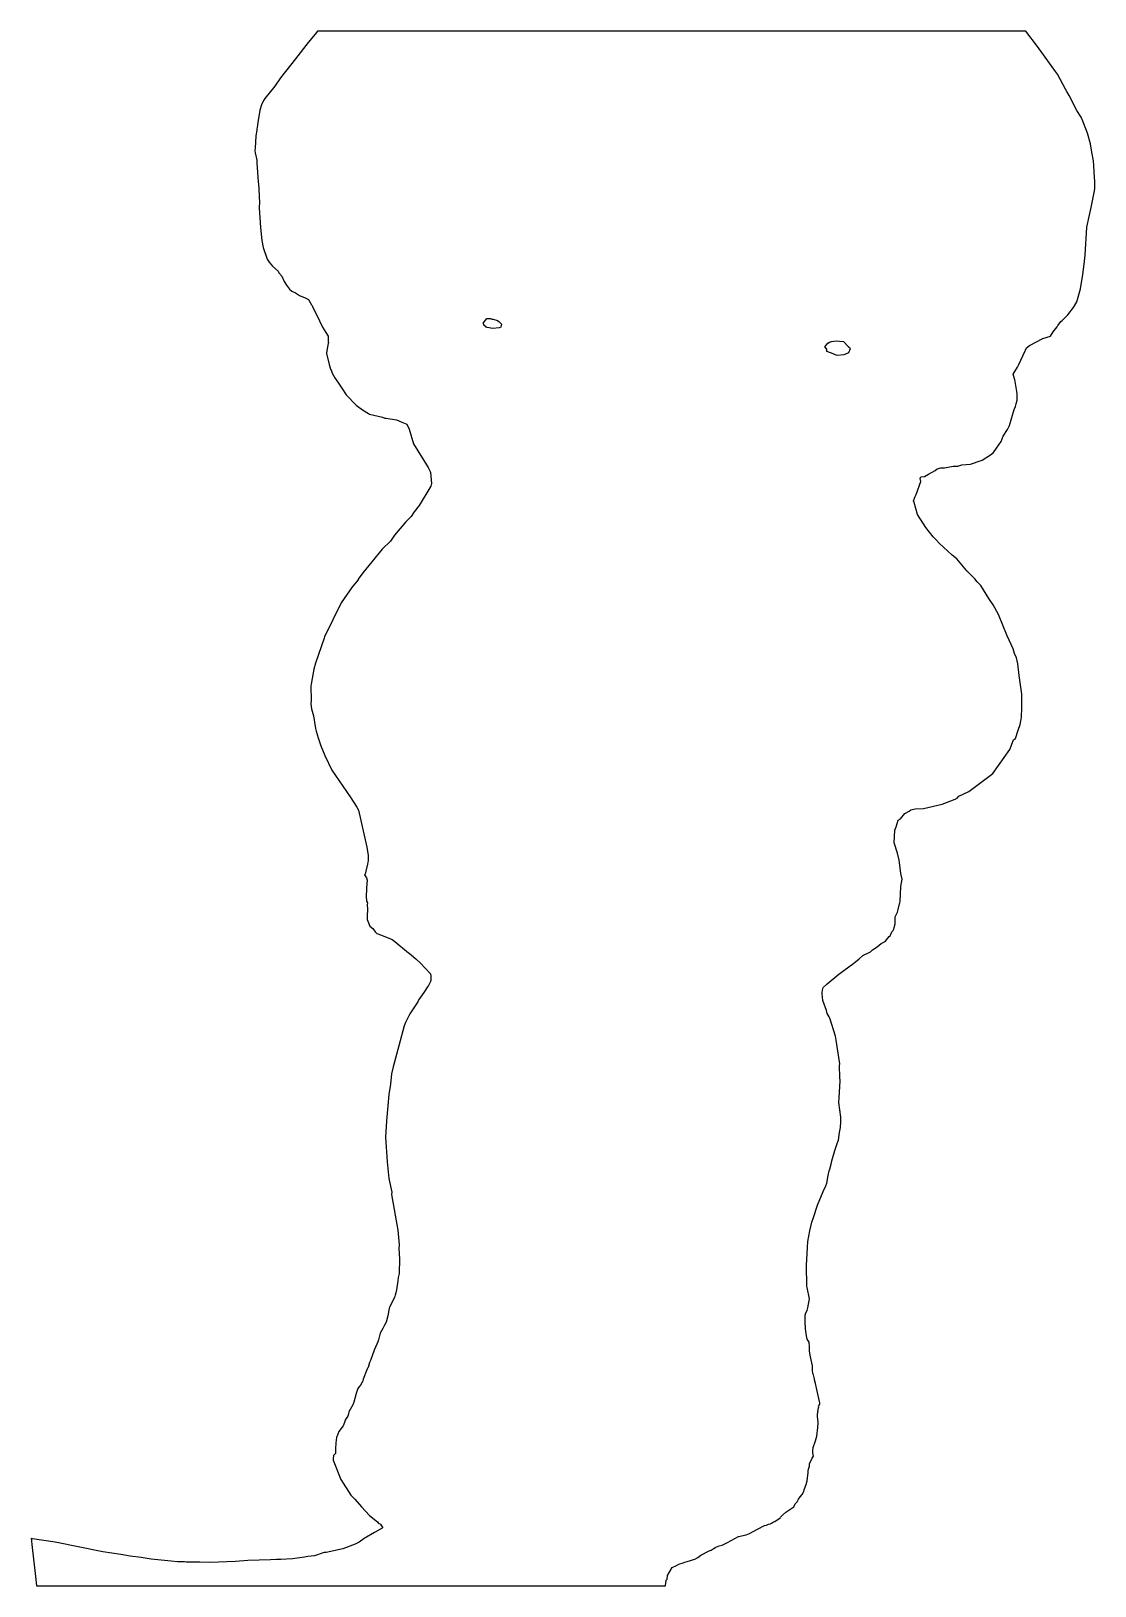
# Model space of a CAD drawing. Extents: x 13 to 136, y 0 to 179.
import ezdxf

# ---------------------------------------------------------------- set-up
doc = ezdxf.new("R2010")
doc.units = 0
doc.layers.add('28_84000', color=7, linetype='CONTINUOUS')

msp = doc.modelspace()

# ---------------------------------------------------------------- linework, layer by layer
at = {"layer": '28_84000', "color": 5}
for points in [[(109.29401, 179.28601), (46.501, 179.28801), (46.213, 178.92001), (45.42, 177.96901), (43.98, 176.093), (42.246, 173.88802), (41.571, 172.93901), (40.433, 171.50801), (40.314, 171.332), (40.157, 171.048), (40.05, 170.76801), (39.854, 170.15401), (39.614, 168.74701), (39.544, 168.16301), (39.517, 168.01701), (39.507, 167.88), (39.393, 167.19901), (39.297, 165.77301), (39.286, 165.49001), (39.324, 165.242), (39.497, 164.399), (39.502, 164.05101), (39.653, 161.927), (39.749, 161.20401), (39.772, 160.10001), (39.806, 159.60101), (39.786, 158.91701), (39.942, 156.63901), (40.086, 155.15001), (40.251, 154.32901), (40.693, 152.983), (40.93, 152.65601), (41.323, 152.19901), (41.953, 151.59001), (42.058, 151.40001), (42.385, 151.04501), (42.641, 150.41301), (42.916, 149.97401), (43.252, 149.54601), (43.55, 149.29601), (43.962, 149.10501), (44.432, 148.79401), (45.082, 148.55), (45.471, 148.33601), (45.485, 148.26701), (45.807, 147.71901), (45.865, 147.66301), (45.961, 147.412), (46.377, 146.61101), (47.092, 145.16501), (47.443, 144.51601), (47.727, 144.119), (47.742, 143.46301), (47.767, 143.408), (47.765, 143.382), (47.727, 143.25), (47.575, 142.457), (47.533, 142.11301), (47.862, 140.84601), (47.985, 140.306), (48.099, 140.095), (48.202, 139.83601), (48.488, 139.306), (49.071, 138.46201), (49.287, 138.10101), (49.814, 137.356), (50.939, 136.147), (51.675, 135.63501), (52.372, 135.186), (52.496, 135.13301), (54.008, 134.763), (54.265, 134.64401), (54.415, 134.63901), (55.608, 134.46501), (56.421, 134.136), (56.782, 133.964), (57.074, 133.369), (57.576, 131.694), (59.24, 128.97301), (59.48, 128.487), (59.533, 128.405), (59.625, 127.103), (59.549, 126.799), (58.23, 124.57101), (57.659, 123.86201), (57.292, 123.31801), (56.696, 122.70701), (55.386, 121.15701), (54.927, 120.466), (53.964, 119.56701), (52.778, 118.08801), (51.736, 116.825), (51.176, 116.10101), (51.179, 116.03101), (50.386, 115.06001), (50.362, 115.01401), (49.902, 114.372), (49.22, 113.367), (47.288, 109.427), (47.255, 109.29101), (46.286, 106.424), (46.088, 105.71301), (45.761, 103.994), (45.742, 103.771), (45.753, 102.132), (45.739, 101.69901), (45.799, 101.14301), (46.051, 100.31801), (46.254, 98.872), (46.364, 98.57301), (46.577, 97.783), (46.883, 96.854), (47.345, 95.747), (48.135, 94.05), (50.271, 90.97701), (51.044, 89.804), (51.228, 89.44), (52.182, 85.187), (52.33, 84.23901), (52.342, 83.62801), (52.304, 83.44), (52.276, 83.241), (52.08, 82.438), (52.002, 82.07201), (51.936, 82.00301), (52.159, 81.637), (52.218, 81.4), (52.137, 80.51601), (52.142, 80.388), (52.128, 79.492), (52.139, 78.992), (52.154, 78.97601), (52.26, 78.758), (52.23, 78.547), (52.276, 78.049), (52.243, 77.22501), (52.216, 76.88), (52.223, 76.859), (52.551, 76.095), (52.873, 75.8), (53.158, 75.444), (53.353, 75.228), (53.866, 75.03201), (55.091, 74.527), (55.425, 74.32001), (57.005, 73), (57.051, 72.954), (57.835, 72.30901), (58.368, 71.818), (59.509, 70.58), (59.542, 70.52901), (59.564, 70.34), (59.549, 69.80901), (59.526, 69.709), (59.379, 69.397), (59.302, 69.25401), (59.192, 69.094), (58.773, 68.429), (58.192, 67.62), (58.048, 67.35001), (57.142, 65.953), (56.627, 64.979), (56.503, 64.59), (55.866, 62.281), (55.234, 59.868), (55.041, 59.055), (54.907, 57.855), (54.707, 56.654), (54.602, 55.343), (54.454, 53.64), (54.325, 51.731), (54.54, 48.914), (54.731, 46.973), (55.068, 45.419), (55.048, 45.151), (55.751, 41.024), (55.91, 39.348), (55.882, 38.9), (55.939, 37.731), (55.916, 36.021), (55.798, 35.556), (55.742, 35.196), (55.611, 34.132), (55.523, 33.815), (55.455, 33.514), (55.413, 33.395), (55.395, 33.298), (54.808, 32.091), (54.761, 32.037), (54.602, 31.149), (54.422, 30.399), (54.206, 30.054), (54.049, 29.689), (53.707, 29.151), (53.517, 28.375), (53.44, 28.152), (53.335, 27.884), (53.027, 27.202), (52.628, 25.991), (52.49, 25.779), (52.359, 25.178), (52.267, 25.096), (52.198, 24.903), (51.78, 23.855), (51.722, 23.619), (51.699, 23.571), (51.631, 23.5), (51.432, 23.06), (51.326, 23.038), (51.162, 22.761), (50.946, 22.18), (50.694, 21.208), (50.586, 20.874), (50.127, 20.09), (50.082, 19.84), (49.989, 19.584), (49.789, 19.297), (49.696, 19.107), (49.599, 18.838), (49.476, 18.454), (49.332, 18.308), (48.957, 17.805), (48.726, 17.187), (48.704, 17.159), (48.683, 17.107), (48.605, 16.504), (48.569, 15.802), (48.575, 15.286), (48.357, 15.032), (48.332, 14.99), (48.287, 14.699), (48.321, 14.509), (49.178, 12.276), (50.323, 10.477), (50.81, 10.024), (51.568, 9.115), (52.476, 8.108), (53.418, 7.389), (53.498, 7.296), (53.607, 7.216), (53.795, 7.128), (53.81, 7.026), (54.018, 6.747), (53.952, 6.681), (53.066, 6.149), (51.892, 5.462), (51.29, 5.061), (50.823, 4.814), (49.416, 4.286), (47.504, 3.869), (47.248, 3.854), (46.167, 3.467), (45.383, 3.405), (45.01, 3.329), (43.624, 3.143), (42.259, 3.061), (41.761, 3.053), (41.061, 3.019), (38.468, 2.917), (37.054, 2.819), (34.067, 2.708), (32.932, 2.76), (31.366, 2.76), (31.148, 2.774), (30.351, 2.786), (29.634, 2.86), (27.303, 3.071), (26.167, 3.277), (24.899, 3.419), (23.811, 3.63), (21.76, 3.923), (16.248, 5.032), (13.654, 5.442), (13.543, 5.48), (13.48, 5.492), (13.592, 4.436), (13.981, 1.083), (14.092, 0.006), (86.63, 0.006), (86.69801, 0.675), (86.813, 0.793), (86.854, 1.198), (87.398, 2.146), (87.874, 2.34), (88.146, 2.506), (88.659, 2.662), (88.867, 2.739), (89.104, 2.808), (89.991, 3.092), (90.35201, 3.275), (90.706, 3.546), (91.66, 4.041), (91.896, 4.144), (92.096, 4.272), (92.43501, 4.464), (92.798, 4.613), (93.14301, 4.721), (93.762, 5), (95.048, 5.686), (95.922, 5.912), (96.29, 6.061), (97.219, 6.535), (98.048, 6.989), (98.247, 7.02), (98.48601, 7.129), (98.72601, 7.181), (98.757, 7.203), (98.83201, 7.228), (99.05501, 7.378), (99.22701, 7.433), (99.83801, 7.869), (99.869, 7.919), (100.093, 8.177), (100.47601, 8.516), (101.42001, 9.132), (101.566, 9.487), (101.787, 9.693), (101.942, 9.989), (102.12601, 10.267), (102.357, 10.546), (102.52701, 10.798), (102.633, 11.207), (102.83401, 11.698), (102.93501, 12.113), (103.05, 13.067), (103.062, 13.093), (103.07201, 13.18), (103.064, 13.269), (103.11501, 13.465), (103.23501, 13.802), (103.23801, 14.068), (103.54101, 14.734), (103.66901, 14.958), (103.621, 15.361), (103.62, 15.566), (103.634, 15.946), (103.924, 16.744), (104.05401, 17.289), (104.163, 18.261), (104.21201, 18.771), (104.201, 18.91), (104.12401, 19.507), (104.14201, 19.584), (104.13, 19.82), (104.17001, 20.003), (104.205, 20.018), (104.19901, 20.104), (104.245, 20.532), (104.288, 20.649), (104.274, 20.739), (104.36101, 20.885), (104.40601, 20.98), (104.40201, 21.13), (104.36201, 21.258), (103.922, 23.344), (103.813, 23.753), (103.813, 23.9), (103.67001, 24.325), (103.619, 24.51), (103.57101, 24.867), (103.55401, 25.393), (103.32301, 26.423), (103.217, 27.055), (103.23801, 27.588), (103.178, 28.099), (102.939, 28.471), (102.86201, 28.836), (102.74901, 29.663), (102.748, 29.976), (102.706, 30.128), (102.72, 31.236), (102.80601, 31.501), (102.968, 31.781), (103.033, 32.071), (103.233, 33.103), (102.951, 34.406), (102.93101, 34.55), (102.883, 36.977), (103.009, 39.009), (103.038, 39.724), (103.26601, 40.96), (103.508, 41.949), (103.687, 42.485), (104.133, 43.91), (104.78101, 45.479), (105.11101, 46.148), (105.217, 46.455), (105.35901, 47.313), (105.494, 47.853), (105.55901, 48.048), (105.72, 48.649), (105.77701, 49.005), (106.148, 50.225), (106.44901, 51.119), (106.57201, 51.404), (106.676, 52.272), (106.77901, 52.851), (106.82401, 53.532), (106.815, 54.061), (106.60101, 55.752), (106.64201, 56.301), (106.759, 58.242), (106.718, 58.66), (106.69401, 59.969), (106.71201, 60.229), (106.673, 60.433), (106.312, 62.919), (106.229, 63.393), (105.549, 65.47401), (105.483, 65.64201), (105.274, 66.014), (105.16801, 66.344), (104.756, 67.51601), (104.69501, 68.29301), (104.69701, 68.43301), (104.756, 68.889), (104.841, 69.041), (105.176, 69.354), (105.24001, 69.436), (106.58501, 70.552), (108.33201, 71.826), (108.509, 71.97601), (108.94301, 72.299), (109.38801, 72.691), (110.25201, 73.124), (110.50101, 73.369), (111.02, 73.706), (111.491, 74.081), (111.93001, 74.306), (112.396, 74.9), (112.533, 74.983), (112.73, 75.412), (112.87401, 75.575), (112.93101, 75.73), (112.98401, 75.915), (113.094, 76.36201), (113.11401, 77.145), (113.384, 77.68501), (113.424, 77.991), (113.61301, 78.649), (113.62701, 78.77801), (113.658, 78.908), (113.75201, 80.65701), (113.89201, 81.495), (113.73501, 82.162), (113.58601, 83.412), (113.562, 83.675), (113.38, 84.499), (112.981, 85.688), (113.051, 87.135), (113.22301, 87.522), (113.44401, 88.304), (113.729, 88.45), (114.21201, 89.052), (114.72701, 89.32101), (114.894, 89.505), (115.41601, 89.593), (116.34701, 89.65), (118.509, 90.14001), (120.008, 90.70801), (120.246, 90.855), (120.454, 91.06001), (121.589, 91.608), (124.36301, 93.68501), (126.30201, 96.437), (126.75201, 97.55601), (126.96101, 97.718), (127.26201, 98.67001), (127.49701, 99.317), (127.58001, 99.731), (127.65001, 100.163), (127.68501, 101.243), (127.68501, 102.843), (127.397, 104.978), (127.25401, 106.313), (127.06901, 107.01301), (126.87301, 107.521), (126.68401, 108.067), (126.01801, 109.563), (124.996, 112.005), (124.381, 113.117), (123.88701, 113.872), (122.95801, 115.343), (122.535, 115.76601), (122.26401, 116.133), (121.37801, 117.05501), (120.19401, 118.438), (119.65401, 118.856), (118.18401, 120.23901), (117.82001, 120.635), (117.494, 120.96201), (116.648, 122.05701), (115.688, 123.54001), (115.27601, 124.94601), (115.21101, 125.14201), (115.38601, 125.617), (115.533, 125.854), (116.05901, 127.34401), (115.97001, 127.68001), (116.07001, 127.898), (116.47201, 127.938), (116.953, 128.186), (117.69, 128.612), (117.952, 128.819), (118.38, 128.92101), (118.788, 128.93701), (119.79401, 129.12201), (120.30701, 129.12201), (120.774, 129.28101), (121.771, 129.34401), (122.99701, 129.76401), (123.12401, 129.81601), (124.09801, 130.40901), (124.41701, 130.69701), (124.79401, 131.188), (125.32201, 131.981), (125.537, 132.576), (126.05501, 133.33501), (126.26701, 133.79901), (126.82201, 135.636), (126.96001, 136.00401), (127.05401, 136.29001), (127.14901, 136.72501), (127.16701, 137.47701), (127.14001, 137.714), (126.884, 139.097), (126.868, 139.14801), (126.867, 139.18401), (126.716, 139.71101), (127.19101, 140.51901), (127.342, 140.85901), (128.069, 142.42201), (128.10901, 142.48401), (128.233, 142.776), (128.593, 143.05), (130.11601, 143.84401), (130.99301, 144.10301), (131.32901, 144.59401), (131.787, 145.18401), (131.85701, 145.334), (131.899, 145.37001), (132.192, 145.79301), (132.34801, 145.90501), (132.821, 146.36401), (132.99701, 146.567), (133.66301, 147.40601), (134.054, 148.06201), (134.466, 149.56601), (134.73801, 151.214), (134.901, 152.425), (134.98801, 153.47), (135.19501, 156.68102), (135.455, 157.925), (135.69901, 158.94601), (135.839, 159.705), (136.05, 160.69), (136.12401, 161.10101), (136.10201, 161.81801), (136.123, 162.009), (136.065, 162.354), (135.996, 163.80501), (135.94801, 164.32401), (135.789, 165.32401), (135.61501, 166.28001), (135.272, 167.50002), (135.089, 168.03201), (134.75, 168.91701), (134.55301, 169.358), (134.03101, 170.136), (133.15701, 171.87502), (132.905, 172.32901), (132.735, 172.57901), (131.79401, 174.32001), (131.56601, 174.62401), (129.513, 177.52802), (128.158, 179.28801), (109.29401, 179.28601)], [(67.247, 145.903), (67.386, 145.813), (67.71301, 145.485), (67.618, 145.18501), (67.631, 145.14301), (67.426, 145.06601), (66.69601, 145.009), (66.048, 145.12201), (65.964, 145.14601), (65.903, 145.16701), (65.89, 145.188), (65.66, 145.36501), (65.66, 145.453), (65.591, 145.61301), (66.005, 146.13501), (66.444, 146.15701), (66.603, 146.08801), (66.763, 146.07201), (67.247, 145.903)], [(105.22501, 142.60701), (104.98801, 142.888), (105.34701, 143.306), (105.51201, 143.408), (105.659, 143.466), (105.743, 143.51001), (106.019, 143.55101), (106.34, 143.57001), (106.664, 143.526), (107.12501, 143.47801), (107.678, 142.908), (107.816, 142.80101), (107.86201, 142.742), (107.897, 142.653), (107.73, 142.205), (107.298, 141.98601), (107.17101, 141.94), (106.465, 141.882), (106.30601, 141.918), (105.743, 142.16301), (105.22501, 142.34001), (105.22501, 142.60701)]]:
    msp.add_lwpolyline(points, dxfattribs=at)

doc.saveas('drawing.dxf')
